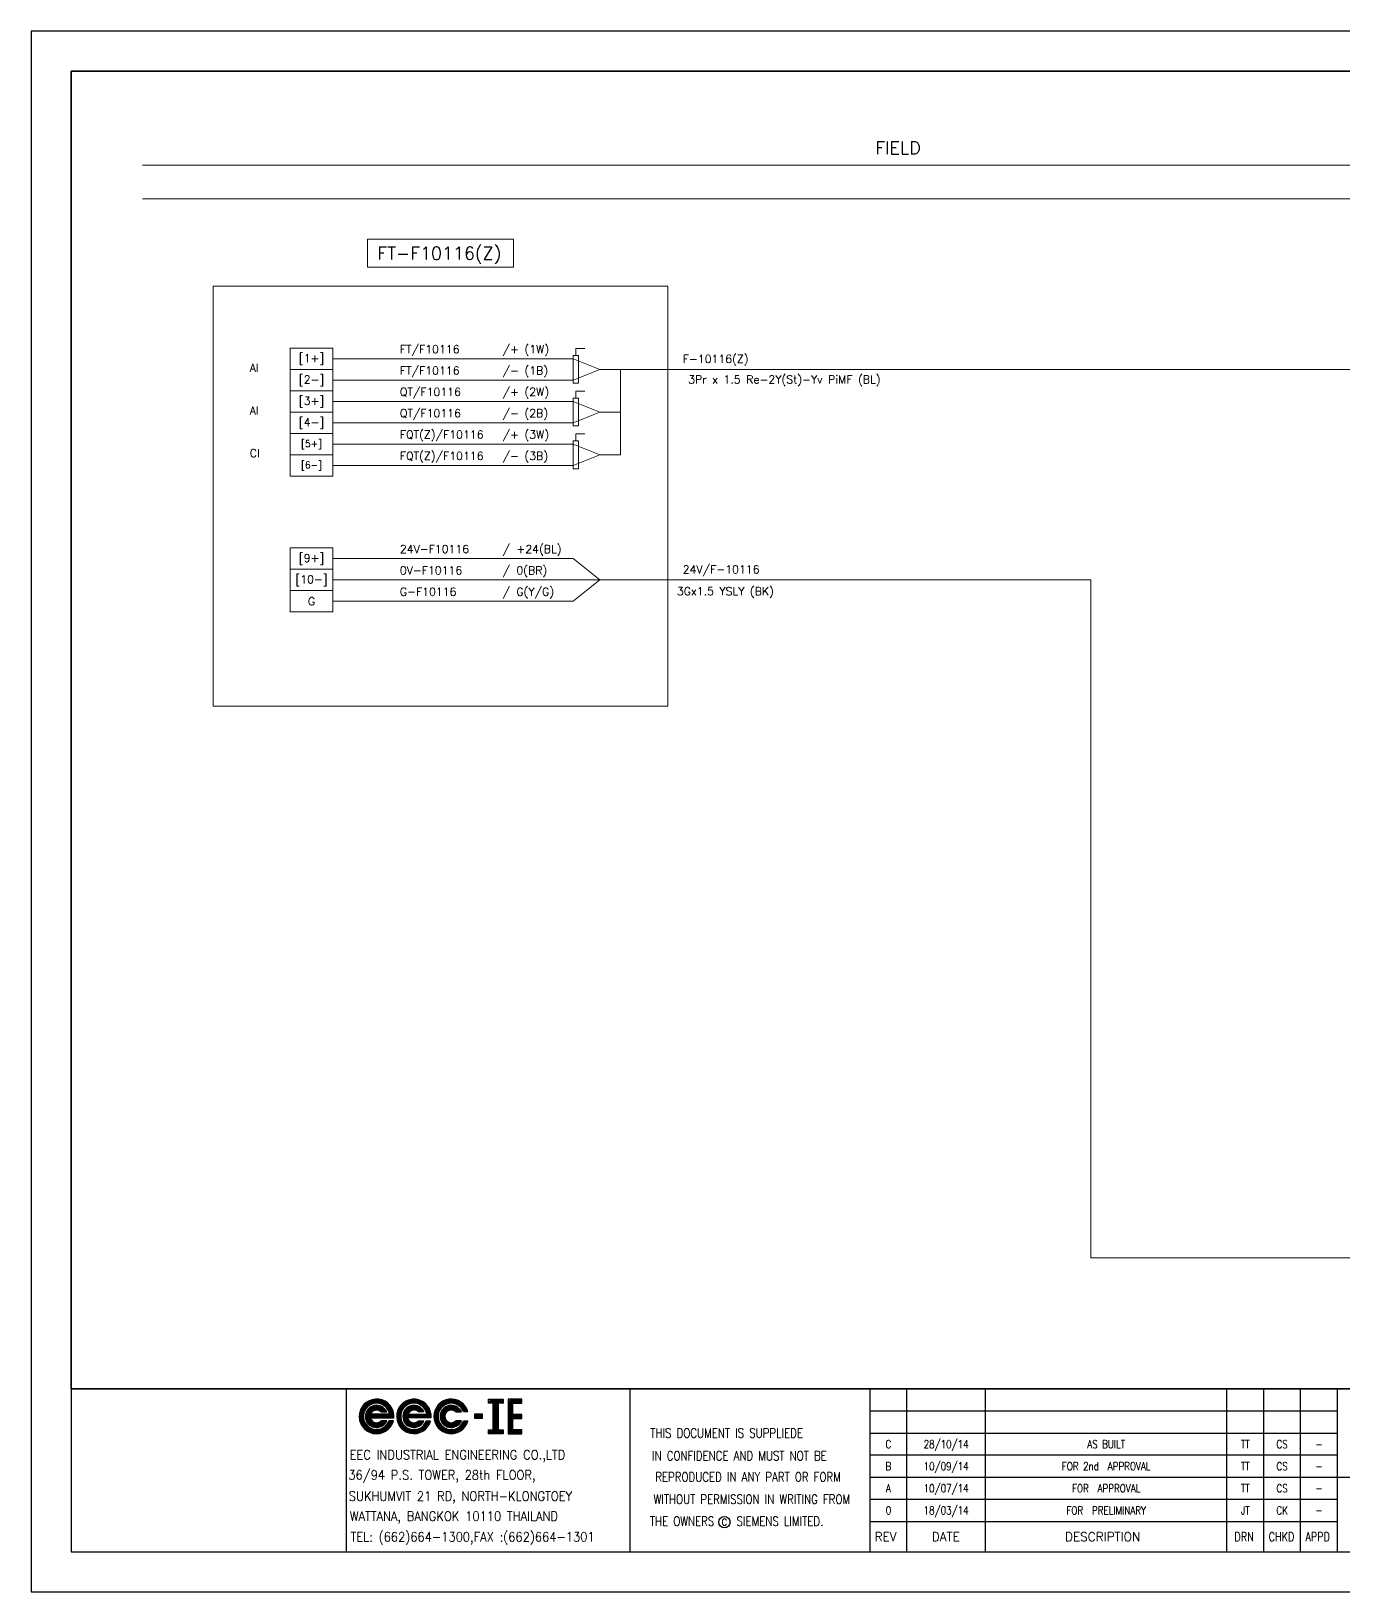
# Model space of a CAD drawing. Header units: millimetres. Extents: x -14942 to 24072, y -50285 to 2207.
# Drawn here: x 3712.9 to 3958.9, y -4897.6 to -4605.1 of the extents above; entities that cross this region are included whole.
import ezdxf
from ezdxf.enums import TextEntityAlignment as Align

# ---------------------------------------------------------------- set-up
doc = ezdxf.new("R2010")
doc.units = ezdxf.units.MM
doc.header["$MEASUREMENT"] = 0
doc.layers.get('0').update_dxf_attribs({"linetype": 'CONTINUOUS'})
for name, color, linetype in [('52049_PAPER A4$0$Frame_A1', 253, 'CONTINUOUS'), ('BORDER', 3, 'CONTINUOUS'), ('INSTRU', 4, 'CONTINUOUS'), ('LINE', 3, 'CONTINUOUS'), ('TEXT', 2, 'CONTINUOUS')]:
    doc.layers.add(name, color=color, linetype=linetype)
doc.styles.add('52049_PAPER A4$0$Romans-title', font='romans.shx')
doc.styles.add('ROMANS', font='romans')

# ---------------------------------------------------------------- blocks, each defined once
blk = doc.blocks.new('52049_PAPER A4$0$eec-ie')
at = {"layer": '52049_PAPER A4$0$Frame_A1', "color": 0, "lineweight": -3}
for p, q in [((0.6485929079663038, 0.5706343853398721), (0.9550872653126135, 0.8771287426861818)), ((0.7728047919345045, 0.6168877466825506), (1.031001835401185, 0.8750847901483212)), ((4.692945939384572, 0.4831857175904588), (5.084682481015989, 0.874922259221421)), ((4.878229202019156, 0.590510457599521), (5.164823706788411, 0.8771049623683211)), ((-0.00451585047358094, -0.0824743731000126), (0.3019785069018326, 0.2240199842754009)), ((-0.002471897935720335, -0.1583889431885837), (0.2557251455586993, 0.09980810030629073)), ((0, 0), (0.8726128922135103, 0.8726128922126009)), ((0.00480491875714506, -0.2290706491212404), (0.2360510255821282, 0.002175457703742723)), ((0.01329811135428827, 0.09125663398026518), (0.7813562582332452, 0.8593147808578578)), ((0.03967163325251022, 0.1955886785035545), (0.6770242137090463, 0.8329412589600906)), ((0.09003907176156645, 0.3239146396381329), (0.5486982525753774, 0.7825738204510344)), ((0.2560834654996142, 0.5679175560026124), (0.3046953362108979, 0.6165294267129866)), ((0.3447616976900463, -0.1229894380649057), (0.9956023303166148, 0.5278511945607534)), ((0.3461659298918676, -0.04362668323665275), (0.9162395754879071, 0.5264469623589321)), ((0.3520730389336677, -0.1936366194477159), (1.06624951169897, 0.5205398533171319)), ((0.3608043201593318, 0.04897022965542419), (0.8236426625962849, 0.5118085720914678)), ((0.3659274164569979, -0.2577407645494532), (0.6640162410467383, 0.04034806003892299)), ((0.3850962112273919, -0.3165304924059456), (0.7419747636722605, 0.04034806003892299)), ((0.4021650798185874, 0.1682895119411114), (0.7043233803105977, 0.4704478124322122)), ((0.4088218208466969, -0.3707634054117079), (0.8199332862977826, 0.04034806003892299)), ((1.691721619122291, 0.04034806003892299), (0.6400535478232996, 0.04034806003892299)), ((0.6843779620362511, -0.1731657868476759), (0.8978918089242143, 0.04034806003892299)), ((0.7623364846617733, -0.1731657868476759), (0.9758503315497364, 0.04034806003892299)), ((0.8402950072872954, -0.1731657868476759), (1.053808854175259, 0.04034806003892299)), ((0.8690633083097055, 0.2453951273027997), (1.130353656801162, 0.5066854757942565)), ((0.870437434537962, 0.6365618666595765), (1.101683541334296, 0.8678079734563653)), ((0.9182535299141819, -0.1731657868476759), (1.13176737680169, 0.04034806003892299)), ((0.9546341039858817, 0.642800013481974), (1.167997406480026, 0.8561633159761186)), ((0.9607815719582504, 0.259154868324913), (1.189143384656745, 0.4875166810234077)), ((0.996212052539704, -0.1731657868476759), (1.209725899427212, 0.04034806003892299)), ((1.029991681415595, 0.6401990682861651), (1.230541353862463, 0.8407487407321241)), ((1.032631722949645, 0.2530464966912405), (1.243376297663417, 0.4637910714045574)), ((1.074170575165226, -0.1731657868476759), (1.287684422052735, 0.04034806003892299)), ((1.093363898225107, 0.2358201493398155), (1.293539354370296, 0.4359956054850045)), ((1.098766896600864, 0.6310157608450027), (1.289745691740336, 0.8219945559849293)), ((1.14599580361164, 0.2104935321012817), (1.339945934163552, 0.4044436626527386)), ((1.152129097791658, -0.1731657868476759), (1.365642944679166, 0.04034806003892299)), ((1.162260191540554, 0.6165505331591703), (1.345928718786126, 0.8002190604047428)), ((1.191864365139736, 0.1784035710043099), (1.382786417610077, 0.3693256234728324)), ((1.21781274904879, 0.1547382640565047), (1.537773972732793, 0.1547382640565047)), ((1.22129324828984, 0.5976250672820242), (1.399329938976734, 0.7756617579698286)), ((1.23008762041718, -0.1731657868476759), (1.443601467304688, 0.04034806003892299)), ((1.246157580817908, 0.1547382640565047), (1.422154668049188, 0.3307353512882401)), ((1.276414784217195, 0.5747880805847672), (1.450130908537176, 0.7485042049038384)), ((1.308046143042702, -0.1731657868476759), (1.521559989930211, 0.04034806003892299)), ((1.32411610344343, 0.1547382640565047), (1.45805995648243, 0.2886821170950498)), ((1.328002349751387, 0.5484171234929818), (1.498468795479312, 0.718883569220452)), ((1.376317478696819, 0.5187737298119828), (1.544445398061725, 0.6869016491773436)), ((1.386004665668679, -0.1731657868476759), (1.599518512556642, 0.04034806003892299)), ((1.402074626068952, 0.1547382640565047), (1.490428099739802, 0.2430917377259902)), ((1.421537315756723, 0.4860350442468189), (1.58813318015109, 0.6526309086411857)), ((1.463773156038769, 0.4503123619024336), (1.629579235687743, 0.6161184415523167)), ((1.463963188294201, -0.1731657868476759), (1.677477035182164, 0.04034806003892299)), ((1.480033148695838, 0.1547382640565047), (1.519092153927886, 0.1937972692885523)), ((1.503080951174525, 0.4116616344126669), (1.668807720362565, 0.5773884036007075)), ((1.539466267342505, 0.3700884279542151), (1.70582105524818, 0.5364432158612544)), ((1.541921710919723, -0.1731657868476759), (1.898023428821034, 0.18293593105318)), ((1.572884766819243, 0.3255484048058861), (1.740600045824976, 0.4932636838111648)), ((1.603238313583461, 0.2779434289441269), (1.773102930284949, 0.4478080456456155)), ((1.61988023354661, -0.1731657868476759), (1.914223189301993, 0.1211771689077068)), ((1.630365871918912, 0.2271124646540557), (1.803263244546542, 0.4000098372816865)), ((1.654027098172264, 0.1728151682818861), (1.830986240102902, 0.3497743102116146)), ((1.67387431159159, 0.1147038590752345), (1.856143378349771, 0.2969729258338702)), ((1.689404022608414, 0.05227504746562772), (1.878564091055523, 0.2414351159122816)), ((1.697838756172132, -0.1731657868476759), (1.926762124163361, 0.05575758114264318)), ((2.092374958390792, -0.09046367513292353), (2.374217752046206, 0.1913791185224909)), ((2.09501366644372, -0.1657834897050634), (2.336835638719094, 0.07603848256894707)), ((2.096163632118987, -0.008716478779206227), (2.51289343481676, 0.4080133239194765)), ((2.10850294957072, 0.08158136129895865), (2.883163298647105, 0.856241710375798)), ((2.13343797911557, 0.184474913469785), (2.780269746476733, 0.8313066808304939)), ((2.180952171350327, 0.3099476283305194), (2.654797031615999, 0.7837924885961911)), ((2.31086684350521, 0.5178208231109238), (2.44692383683514, 0.6538778164422183)), ((2.442117673015673, -0.1305135736365628), (3.095258233567165, 0.5226269869144744)), ((2.44249330756702, -0.05217941646060353), (3.016924076389842, 0.5222513523631278)), ((2.45022511684374, -0.2003646524344731), (2.775893662897033, 0.1253038936192752)), ((2.455573226194701, 0.03885902479487413), (2.925885635135273, 0.5091714337340818)), ((2.464752782700998, -0.2637955092041011), (2.764072914438202, 0.0355246225344672)), ((2.484524793625496, -0.3219820209042155), (2.842031437065089, 0.0355246225344672)), ((2.493429487400135, 0.1546738086253754), (2.810070851304772, 0.4713151725300122)), ((2.556731336005669, 0.4518512251079301), (2.973461138725725, 0.8685810278275312)), ((2.716122987803828, -0.1683423493523151), (2.919989959690611, 0.0355246225344672)), ((2.725059282185612, 0.0355246225344672), (3.789632398928916, 0.0355246225344672)), ((2.7733655414022, 0.590526907878484), (3.055208335079442, 0.8723697015548169)), ((2.79408151043026, -0.1683423493523151), (2.997948482316133, 0.0355246225344672)), ((2.839440766304506, 0.1888509970258383), (3.165109312364621, 0.514519543085953)), ((2.872040033055782, -0.1683423493523151), (3.075907004942565, 0.0355246225344672)), ((2.888706177355743, 0.6279090212065057), (3.130528149651582, 0.8697309935023441)), ((2.949998555681304, -0.1683423493523151), (3.153865527568087, 0.0355246225344672)), ((2.98252507868483, 0.643769399910525), (3.200698554023802, 0.8619428752490421)), ((2.984803988393196, 0.2562556964894611), (3.228540169132884, 0.4999918772291494)), ((3.027957078306827, -0.1683423493523151), (3.231824050193609, 0.0355246225344672)), ((3.064420536808484, 0.6477063354077472), (3.266556949285132, 0.8498427478853046)), ((3.070359795527111, 0.2638529809973988), (3.286726680834363, 0.4802198663046511)), ((3.105915600932803, -0.1683423493523151), (3.309782572819131, 0.0355246225344672)), ((3.138168334235161, 0.6434956102075375), (3.328684123646781, 0.8340113996200671)), ((3.139377158543084, 0.2549118213883048), (3.340396262733066, 0.4559309255773769)), ((3.183874123558326, -0.1683423493523151), (3.387741095445563, 0.0355246225344672)), ((3.198294130766499, 0.2358702709852878), (3.390015987297375, 0.4275921275157089)), ((3.205717414848095, 0.6330861681963142), (3.387498941121521, 0.8148676944683757)), ((3.249568785626252, 0.2091864032190642), (3.43588429765623, 0.3955019152490422)), ((3.261832646183848, -0.1683423493523151), (3.465699618071085, 0.0355246225344672)), ((3.268222809034341, 0.6176330397565835), (3.443311567958517, 0.7927217986798496)), ((3.294318794419269, 0.1759778893874682), (3.478178794370251, 0.3598378893366316)), ((3.622490847626068, 0.159561701552775), (3.311944959493303, 0.159561701552775)), ((3.326427045790297, 0.5978787538851975), (3.496355398141532, 0.7678071062364324)), ((3.339791168810734, -0.1683423493523151), (3.543658140696607, 0.0355246225344672)), ((3.355861129211917, 0.159561701552775), (3.516980922492166, 0.320681494834389)), ((3.380831320063407, 0.5743245055336956), (3.546807147781692, 0.7403003332519802)), ((3.417749691436256, -0.1683423493523151), (3.621616663323039, 0.0355246225344672)), ((3.431782460271734, 0.547317123116045), (3.594799944865372, 0.7103346077101378)), ((3.433819651837439, 0.159561701552775), (3.552286393906343, 0.2780284436221336)), ((3.479520903715638, 0.5170970439339726), (3.64043203363326, 0.6780081738515946)), ((3.495708214061779, -0.1683423493523151), (3.699575185948561, 0.0355246225344672)), ((3.511778174462961, 0.159561701552775), (3.584004652405383, 0.2317881794951973)), ((3.524208513135818, 0.4838261307286302), (3.683772583082828, 0.6433902006756398)), ((3.565944927010605, 0.4476040219769857), (3.724865471682278, 0.606524566648659)), ((3.57366673668821, -0.1683423493523151), (3.777533708574083, 0.0355246225344672)), ((3.589736697088483, 0.159561701552775), (3.611947218126716, 0.1817722225905527)), ((3.604776710061742, 0.4084772824035099), (3.763731560336055, 0.5674321326769132)), ((3.640701396621353, 0.366443446338053), (3.800369738642075, 0.5261117883574116)), ((3.651625259313732, -0.1683423493523151), (3.989132849931593, 0.1691652412664553)), ((3.673667280206246, 0.3214508072960598), (3.834756869753164, 0.4825403968425235)), ((3.703568905998964, 0.2733939104637102), (3.866846627342966, 0.4366716318063482)), ((3.729583781939255, -0.1683423493523151), (4.004605753831129, 0.1066796225395592)), ((3.73023730949717, 0.2221037913350301), (3.896567084897924, 0.3884335667362393)), ((3.753422743970532, 0.1673307031833247), (3.923816753117535, 0.3377247123289635)), ((3.772765316118239, 0.1087147527041452), (3.948458524255329, 0.2844079608412358)), ((3.787744158839814, 0.0457350728001984), (3.970310603142934, 0.228301517104228)), ((3.807542304565231, -0.1683423493523151), (4.016296884913572, 0.0404122309964805)), ((4.179771465225713, -0.1079472791952867), (4.466365969994513, 0.1786472255744229)), ((4.181954168371703, -0.02780605342286435), (4.573690710002666, 0.3639304882080978)), ((4.183644786062359, -0.1820324809841622), (4.43159588105982, 0.06591861401375354)), ((4.19204755471128, 0.06024585554223449), (4.99663057205089, 0.8648288728818443)), ((4.213440880892449, 0.1595977043489256), (4.897278723244199, 0.8434355467006753)), ((4.253816503341113, 0.2779318494240215), (4.778944578170012, 0.8030599242520111)), ((4.343489244121884, 0.4455631128312234), (4.61131331476281, 0.7133871834712409)), ((4.528810110472932, -0.0707427244506107), (5.127619152047373, 0.5280663171233755)), ((4.530590837057389, -0.1469205204921309), (5.203796948088893, 0.526285590540283)), ((4.538345450803718, 0.01675113850524212), (5.040125289090611, 0.5185309767930448)), ((4.540220422959464, -0.2152494572155774), (4.856606544649367, 0.1011366644743248)), ((4.568020902477656, 0.1243851128056122), (4.932491314790695, 0.488855525120016)), ((4.69042442364389, 0.3247471565973683), (4.732129270998939, 0.366452003951963)), ((4.955739763121528, 0.2002698829464862), (5.27212588481234, 0.5166560046372979)), ((4.990957813579826, 0.6252805465337588), (5.238908908576832, 0.873231641530765)), ((5.08341716529776, 0.6397813756257165), (5.308082639784061, 0.8644468501115625)), ((5.086707589656726, 0.2532791868561617), (5.334385532928536, 0.5009571301270626)), ((5.164378503753142, 0.6427841914546661), (5.373107376485677, 0.8515130641881115)), ((5.170088984664744, 0.2587020592382032), (5.391617471328573, 0.480230545901577)), ((5.237396359078502, 0.6378435241549596), (5.434518049986764, 0.8349652150627662)), ((5.237781867086596, 0.2484364190340784), (5.444475578477068, 0.4551301304245499)), ((5.295646037558072, 0.2283420668791223), (5.493382306857711, 0.4260783361796712)), ((5.304330297251909, 0.6268189397023889), (5.492703593115948, 0.8151922355673378)), ((5.345965940263341, 0.2007034469588689), (5.538606702690231, 0.3933442093857593)), ((5.36629055258436, 0.6108206724102274), (5.547953622398381, 0.79248374222243)), ((5.389771520812246, 0.1665505048822524), (5.580305497845984, 0.3570844819159902)), ((5.402076284394298, 0.1547382640565047), (5.722037508078756, 0.1547382640565047)), ((5.423993766013609, 0.5905653632125905), (5.600486824815107, 0.7670584220149976)), ((5.455917802612021, 0.1547382640565047), (5.618544141824259, 0.3173646032691977)), ((5.4779244390038, 0.566537513577714), (5.650469009600783, 0.7390820841728782)), ((5.528417557318789, 0.5390721092653621), (5.698024953742788, 0.7086795056902702)), ((5.533876325238452, 0.1547382640565047), (5.653304973639479, 0.2741669124579857)), ((5.575704355381276, 0.5084003847023268), (5.7432463124278, 0.6759423417488506)), ((5.611834847863975, 0.1547382640565047), (5.684485051613592, 0.2273884678052127)), ((5.619938863729658, 0.4746763704242767), (5.786196898841808, 0.6409344055382462)), ((5.661213425286405, 0.4379924093564114), (5.826916101522329, 0.6036950855914256)), ((5.689793370489497, 0.1547382640565047), (5.711882988101024, 0.1768278816680322)), ((5.699567196886164, 0.3983876583297388), (5.865420889720099, 0.564241351164128)), ((5.734989577165834, 0.3558515159829767), (5.901706653180099, 0.5225685919976968)), ((5.767419288806195, 0.3103227049987254), (5.935746975415896, 0.4786503916075162)), ((5.796738923351768, 0.2616838169187758), (5.967492313984621, 0.4324372075516294)), ((5.822763761590977, 0.2097501325315534), (5.996867429897975, 0.3838538008385513)), ((6.090222124851607, 0.1547382640565047), (5.845047153671658, 0.1547382640565047)), ((5.845710415740996, 0.1547382640565047), (6.023767241814312, 0.3327950901293661)), ((5.923668938366518, 0.1547382640565047), (6.048050536819574, 0.2791198625091056)), ((6.001627460993404, 0.1547382640565047), (6.069530575311546, 0.2226413783746466)), ((6.079585983618927, 0.1547382640565047), (6.087960942368227, 0.163113222805805)), ((6.900908140141837, 0.03717796555793029), (6.459908140144762, 0.03717796555793029)), ((6.459908140144762, 0.03717796555793029), (6.459908140144762, -0.1833220344360598)), ((6.459908140144762, -0.01064923779904348), (6.507735343501736, 0.03717796555793029)), ((6.459908140144762, -0.08860776042456564), (6.585693866127258, 0.03717796555793029)), ((6.459908140144762, -0.1665662830509973), (6.66365238875278, 0.03717796555793029)), ((6.521110911384312, -0.1833220344360598), (6.741610911378302, 0.03717796555793029)), ((6.599069434009834, -0.1833220344360598), (6.819569434004279, 0.03717796555793029)), ((6.677027956635357, -0.1833220344360598), (6.897527956629801, 0.03717796555793029)), ((6.900908140141837, -0.1833220344360598), (6.900908140141837, 0.03717796555793029)), ((7.23165814013737, 0.683142239568042), (7.412568866118818, 0.8640529655494902)), ((7.270027388749895, 0.6435529655555001), (7.49052738874434, 0.8640529655494902)), ((7.347985911375417, 0.6435529655555001), (7.568485911370772, 0.8640529655494902)), ((7.42594443400094, 0.6435529655555001), (7.646444433996294, 0.8640529655494902)), ((7.503902956627826, 0.6435529655555001), (7.724402956621816, 0.8640529655494902)), ((7.507283140134859, 0.5689746264370115), (7.802361479247793, 0.8640529655494902)), ((7.507283140134859, 0.4910161038105798), (7.880320001873315, 0.8640529655494902)), ((7.507283140134859, 0.4130575811850576), (7.958278524498837, 0.8640529655494902)), ((7.507283140134859, 0.335099058558626), (7.782908140131894, 0.6107240585561158)), ((7.507283140134859, 0.2571405359340133), (7.782908140131894, 0.5327655359305936)), ((7.507283140134859, 0.1791820133075817), (7.782908140131894, 0.454807013304162)), ((7.507283140134859, 0.10122349068115), (7.782908140131894, 0.3768484906795493)), ((7.507283140134859, 0.02326496805562783), (7.782908140131894, 0.2988899680531176)), ((7.507283140134859, -0.05469355456989433), (7.782908140131894, 0.2209314454275955)), ((7.507283140134859, -0.1326520771954165), (7.782908140131894, 0.1429729228011638)), ((7.507283140134859, -0.2106105998218482), (7.782908140131894, 0.06501440017473215)), ((7.815737047130824, 0.6435529655555001), (8.036237047125724, 0.8640529655494902)), ((7.893695569756346, 0.6435529655555001), (8.05853314012893, 0.8083905359280834)), ((7.971654092382323, 0.6435529655555001), (8.05853314012893, 0.7304320133025612)), ((8.0496126150083, 0.6435529655555001), (8.05853314012893, 0.6524734906761296)), ((8.334158140125965, 0.4603473549186674), (8.737863750758152, 0.8640529655494902)), ((8.334158140125965, 0.5383058775450991), (8.65990522813172, 0.8640529655494902)), ((8.334158140125965, 0.3823888322922357), (8.815822273383674, 0.8640529655494902)), ((8.334158140125965, 0.6942229227961434), (8.50398818288022, 0.8640529655494902)), ((8.334158140125965, 0.6162644001697117), (8.581946705505743, 0.8640529655494902)), ((8.334158140125965, 0.3044303096667136), (8.609783140123909, 0.5800553096642034)), ((8.334158140125965, 0.2264717870411914), (8.609783140123909, 0.5020967870386812)), ((8.334158140125965, 0.1485132644156693), (8.609783140123909, 0.4241382644122496)), ((8.334158140125965, 0.0705547417892376), (8.609783140123909, 0.3461797417858179)), ((8.334158140125965, -0.007403780836284568), (8.609783140123909, 0.2682212191612052)), ((8.334158140125965, -0.08536230346180673), (8.609783140123909, 0.1902626965347736)), ((8.334158140125965, -0.1633208260882384), (8.609783140123909, 0.1123041739092514)), ((8.334158140125965, -0.2412793487137606), (8.609783140123909, 0.03434565128281974)), ((8.334158140125965, -0.3971963939657144), (8.740969999656954, 0.009615465564820624)), ((8.334158140125965, -0.3192378713401922), (8.663011477030523, 0.009615465564820624)), ((8.334158140125965, -0.4751549165912365), (8.818928522282476, 0.009615465564820624)), ((8.673280796015206, 0.6435529655555001), (8.893780796009196, 0.8640529655494902)), ((8.676387044905823, -0.2108845344382644), (8.896887044907999, 0.009615465564820624)), ((8.751239318640728, 0.6435529655555001), (8.971739318635628, 0.8640529655494902)), ((8.754345567531345, -0.2108845344382644), (8.97484556753443, 0.009615465564820624)), ((8.82919784126625, 0.6435529655555001), (9.04969784126115, 0.8640529655494902)), ((8.832304090157322, -0.2108845344382644), (9.052804090159952, 0.009615465564820624)), ((8.907156363892682, 0.6435529655555001), (9.105908140119936, 0.8423047417827547)), ((8.985114886518204, 0.6435529655555001), (9.105908140119936, 0.7643462191563231)), ((9.063073409143726, 0.6435529655555001), (9.105908140119936, 0.6863876965317104)), ((0.01644957623648224, -0.2953845142665159), (0.2298128787588212, -0.08202121174417698)), ((0.03186415148047672, -0.3579284616489531), (0.2324138239555396, -0.1573787891747997)), ((0.05061833622767153, -0.4171327995281899), (0.2415971313953378, -0.2261540043600689)), ((0.07239383180785808, -0.4733158265735256), (0.2560623590816249, -0.2896472992988492)), ((0.09695113424277224, -0.5267170467641336), (0.2749878249587709, -0.3486803560481349)), ((0.1241086873087625, -0.577518016324575), (0.2978248116564828, -0.4038018919763999)), ((0.1537293229930583, -0.6258559032658013), (0.3241957687478134, -0.4553894575110462)), ((0.1857112430361667, -0.6718325058491246), (0.3538391624288124, -0.5037045864564789)), ((0.2199819835714152, -0.7155202879384888), (0.3865778479948858, -0.5489244235159276)), ((0.2564944506611937, -0.7569663434760514), (0.4223005303392711, -0.5911602637970645)), ((0.2952244886123481, -0.7961948281499645), (0.4609512578290378, -0.6304680589337295)), ((0.3361696763522559, -0.8332081630360335), (0.50252446428658, -0.6668533751017094)), ((0.379349208401436, -0.8679871536123756), (0.5470644874349091, -0.700271874577993)), ((0.4248048465678949, -0.9004900380723484), (0.5946694632975777, -0.7306254213426655)), ((0.4366172867657951, -0.4209264621185866), (0.6367927429109841, -0.2207510059733977)), ((0.4681692295980611, -0.4673330419127524), (0.6621193601495179, -0.2733829113603861)), ((0.4726030549309144, -0.9306503523339416), (0.645500427587649, -0.7577529796781164)), ((0.5032872687779673, -0.5101735253583684), (0.6942093212464897, -0.3192514728889364)), ((0.5228385820005315, -0.9583733478903014), (0.6997977239598185, -0.781414205931469)), ((0.5418775409630143, -0.5495417757983887), (0.7325017710572865, -0.3589175457045712)), ((0.5756399663791854, -0.9835304861371696), (0.7579090331664702, -0.8012614193503396)), ((0.5839307751566594, -0.5854470642316301), (0.7769443385932391, -0.3924335007950503)), ((0.6223133176536066, -0.1731657868476759), (1.935215474263259, -0.1731657868476759)), ((0.6295211545248094, -0.6178152074890022), (0.8279710936267293, -0.4193652683870823)), ((0.6311777763003192, -1.005951198842013), (0.8203378447751675, -0.8167911303671644)), ((0.6788156229622473, -0.6464792616770865), (0.8867002439474163, -0.4385946406919174)), ((0.6896769611603304, -1.025410536608433), (0.8878315411466247, -0.8272559566230484)), ((0.7320965243270621, -0.6711568829387033), (0.9556179994788181, -0.4476354077869473)), ((0.751435723304894, -1.041610297089392), (0.9615552671066325, -0.8314907532876532)), ((0.7898054422175846, -0.6914064876737029), (1.041312806296446, -0.4398991235948415)), ((0.8168553110699577, -1.05414923195076), (1.043480932875354, -0.8275236101444534)), ((0.8526266472254065, -0.7065438052914033), (1.193599835671193, -0.3655706168456163)), ((0.8864892773472093, -1.06247378829903), (1.13744756977394, -0.8115154958713902)), ((0.9216557088839181, -0.7154732662584138), (1.293782803795693, -0.3433461713466386)), ((0.9611301480172187, -1.065791440253633), (1.253318624321309, -0.7736029639499975)), ((0.9987832060642177, -0.7163042917045459), (1.371741326421215, -0.3433461713466386)), ((1.04197528304303, -1.062904827854254), (1.761533939550191, -0.3433461713466386)), ((1.087762313973144, -0.7052837064211417), (1.449699849047647, -0.3433461713466386)), ((1.130983945236039, -1.051854688287676), (1.839492462175713, -0.3433461713466386)), ((1.198567513160924, -0.6724370298588838), (1.527658371673169, -0.3433461713466386)), ((1.537773972732793, -0.3433461713466386), (1.21781274904879, -0.3433461713466386)), ((1.231794808748418, -1.02900234739991), (1.90161523961342, -0.3591819165358174)), ((1.352925765719192, -0.9858299130555679), (1.858442805268169, -0.4803128735065911)), ((1.532546997576901, -0.884167203823381), (1.756780096035982, -0.6599341053652097)), ((1.646215856190793, -0.380705732080969), (1.683575416924668, -0.3433461713466386)), ((1.905958589505644, -0.3433461713466386), (1.660783618325695, -0.3433461713466386)), ((1.775797278797654, -0.1731657868476759), (1.935086680510722, -0.01387638513551792)), ((1.853755801424086, -0.1731657868476759), (1.938404332466689, -0.08851725580461789)), ((1.931714324049608, -0.1731657868476759), (1.935517720066855, -0.1693623908304289)), ((2.102801784697022, -0.2359538940772836), (2.32097526001462, -0.01778041875968484)), ((2.114901912062123, -0.3018122893390682), (2.317038324516943, -0.09967587688333879)), ((2.130733260326451, -0.3639394637002624), (2.321249049717153, -0.1734236743095607)), ((2.149876965478143, -0.4227542811740932), (2.331658491729286, -0.2409727549229501)), ((2.172022861266669, -0.4785669080119987), (2.347111620168562, -0.3034781491087415)), ((2.196937553708722, -0.5316107381950133), (2.366865906039493, -0.3616823858637872)), ((2.224444326694083, -0.5820624878351737), (2.390420154391904, -0.416086660138717)), ((2.25441005223729, -0.6300552849188534), (2.417427536808646, -0.4670378003465885)), ((2.286736486094924, -0.6756873736867419), (2.447647615990718, -0.5147762437909478)), ((2.321354459270879, -0.7190279231363093), (2.48091852919697, -0.5594638532102181)), ((2.358220093297405, -0.7601208117348506), (2.517140637947705, -0.6012002670850052)), ((2.397312527269605, -0.798986900388627), (2.55626737752209, -0.6400320501361421)), ((2.438632871589107, -0.835625078695557), (2.598301213587092, -0.6759567366962074)), ((2.482204263102631, -0.8700122098071006), (2.64329385262954, -0.7089226202815553)), ((2.508813734351861, -0.375651602803373), (2.709832838535021, -0.1746324986206673)), ((2.528073028139715, -0.9021019673964474), (2.69135074946189, -0.7388242460747279)), ((2.537152532413074, -0.4252713273672271), (2.728874388938493, -0.2335494708431725)), ((2.569242744680651, -0.4711396377260826), (2.755558256704262, -0.2848241257015616)), ((2.576311093210279, -0.9318224249518607), (2.74264086859057, -0.7654926495724794)), ((2.604906770592606, -0.5134341344401037), (2.788766770537222, -0.3295741344963972)), ((2.6270199476171, -0.9590720931710166), (2.797413956742275, -0.7886780840462961)), ((2.644063165095758, -0.5522362625633832), (2.828052128495983, -0.3682472991631585)), ((2.680336699105283, -0.983713864308811), (2.856029907220545, -0.8080206561926389)), ((2.686716216307559, -0.58754173397665), (2.873437007773646, -0.4008209425119276)), ((4.022890415603797, -0.1683423493523151), (2.708445349705016, -0.1683423493523151)), ((2.73295648043495, -0.6192599924761453), (2.925423807047991, -0.426792665863104)), ((2.7364431428432, -1.005565943196416), (2.919009587124492, -0.8229994989151237)), ((2.782972437339595, -0.6472025581970229), (2.985222926769893, -0.4449520687667246)), ((2.795579418680063, -1.024388189985075), (2.987127606252216, -0.8328400024138318)), ((2.837076997438999, -0.6710565207222317), (3.055511519153697, -0.4526219990084428)), ((2.858065037406959, -1.03986109388461), (3.061596818730322, -0.8363293125612472)), ((2.895758505228514, -0.6903335355600575), (3.143561218058494, -0.4425308227300775)), ((2.924332428950947, -1.051552224966144), (3.144486013461574, -0.831398640455518)), ((2.959779013497609, -0.7042715499164842), (3.31588095456982, -0.3481696088438184)), ((2.994983197655529, -1.058859978887995), (3.239881169944965, -0.8139620065985582)), ((3.030377899745872, -0.7116311862928342), (3.393839477196707, -0.3481696088438184)), ((3.07088897817539, -1.060912720992746), (3.358633027265569, -0.7731686719034769)), ((3.109754723065635, -0.7102128855995034), (3.471797999822229, -0.3481696088438184)), ((3.153389480338774, -1.056370741455794), (3.861590612951204, -0.3481696088438184)), ((3.202512291615676, -0.6954138396758935), (3.549756522447751, -0.3481696088438184)), ((3.244735049920564, -1.042983694499526), (3.939549135576726, -0.3481696088438184)), ((3.311944959493303, -0.3481696088438184), (3.622490847626068, -0.3481696088438184)), ((3.322606489955433, -0.6532781639607492), (3.618022823891806, -0.3578618300261951)), ((3.349293953461711, -1.016383313583901), (3.981127973531329, -0.3845492935151924)), ((3.47829499877389, -0.9653407908981535), (3.930085450844672, -0.5135503388273719)), ((3.737913331829077, -0.3938883673399687), (3.783632090325227, -0.3481696088438184)), ((3.756300616602857, -0.3481696088438184), (3.991799884001011, -0.3481696088438184)), ((3.885500827190754, -0.1683423493523151), (4.023604638833604, -0.03023853770901042)), ((3.963459349816276, -0.1683423493523151), (4.025657380940174, -0.1061443182288713)), ((4.192429577481562, -0.2512062121904819), (4.417095051968317, -0.02654073770372634)), ((4.205363363405922, -0.316230948892553), (4.414092236138458, -0.1075020761591077)), ((4.221911212529903, -0.3776416223936394), (4.419032903438165, -0.1805199314858328)), ((4.241684192026696, -0.4358271655228236), (4.430057487890736, -0.2474538696578747)), ((4.264392685370694, -0.4910771948043475), (4.446055755183806, -0.3094141249912354)), ((4.289818005579036, -0.5436103972224373), (4.466311064381443, -0.3671173384191206)), ((4.317794343420246, -0.5935925820067496), (4.49033891401632, -0.4210480114097663)), ((4.348196921903764, -0.6411485261487542), (4.517804318327762, -0.4715411297256651)), ((4.380934085844274, -0.6863698848346758), (4.548476042890798, -0.5188279277872425)), ((4.415942022055788, -0.729320471248684), (4.582200057168848, -0.563062436135624)), ((4.453181342001699, -0.7700396739282951), (4.618884018237623, -0.6043369976932809)), ((4.492635076428996, -0.8085444621265196), (4.65848876926384, -0.6426907692921304)), ((4.534307835595428, -0.8448302255865201), (4.701024911610148, -0.6781131495727095)), ((4.5559192974697, -0.2775091053317738), (4.803597240739691, -0.02983116206178238)), ((4.576645881694731, -0.3347410437309009), (4.79817436835765, -0.1132125570693461)), ((4.578226035985153, -0.8788705478218617), (4.746553722595308, -0.7105428612130709)), ((4.601746297172213, -0.3875991508793959), (4.808440008561774, -0.1809054394916529)), ((4.624439220041495, -0.910615886391497), (4.795192610675258, -0.739862495757734)), ((4.630798091417546, -0.4365058792609489), (4.828534360716731, -0.238769609962219)), ((4.663532218211003, -0.4817302750934687), (4.856172980636074, -0.2890895126683972)), ((4.673022626754573, -0.9399910023048506), (4.84712629506248, -0.7658873339969432)), ((4.699791945680772, -0.5234290702492217), (4.8903259227136, -0.3328950932163934)), ((4.724081337463303, -0.9668908142211876), (4.902626386701286, -0.7883457649832053)), ((4.739511824327565, -0.5616677142279514), (4.930613206382077, -0.3705663321734392)), ((4.777756565084928, -0.9911741092264492), (4.962084801921264, -0.8068458723892036)), ((4.782709515137867, -0.5964285460431711), (4.97713474581451, -0.4020033153674376)), ((4.82948795979155, -0.6276086240159202), (5.030512546416503, -0.4265840373909668)), ((4.834235049218478, -1.012654147718422), (5.026072279260916, -0.8208169176768934)), ((4.88004854592964, -0.6550065605042619), (5.092194860666041, -0.442860245767406)), ((4.893763204787319, -1.031084514775102), (5.095447215571312, -0.8294005039915646)), ((4.934719470410073, -0.678294158648896), (5.16548723213964, -0.447526396919784)), ((4.956668940753843, -1.04613730143501), (5.171578241310272, -0.831228000878582)), ((4.994009701870709, -0.6969624498142366), (5.260475880754711, -0.4304962709302345)), ((5.023396575770676, -1.0573681890437), (5.256869938427826, -0.8238948263860948)), ((5.05871302995547, -0.7102176443549979), (5.425584502963829, -0.3433461713466386)), ((5.094565637004052, -1.064157650435845), (5.356333724754222, -0.8023895626856756)), ((5.13012515391938, -0.716764043017065), (5.503543025589352, -0.3433461713466386)), ((5.171076898402134, -1.065604911663286), (5.485167073049524, -0.7515147370168052)), ((5.210565283337928, -0.7142824362254032), (5.581501548215329, -0.3433461713466386)), ((5.254322319630319, -1.060318013060169), (5.971294161344304, -0.3433461713466386)), ((5.304972873543193, -0.6978333686456608), (5.659460070840851, -0.3433461713466386)), ((5.346659897500103, -1.04593895781727), (6.049252683970735, -0.3433461713466386)), ((5.722037508078756, -0.3433461713466386), (5.402076284394298, -0.3433461713466386)), ((5.429083007938971, -0.651681756875405), (5.708558184471713, -0.3722065803422083)), ((5.452735036715239, -1.017822341228566), (6.07469876882169, -0.3958586091212055)), ((5.584893740015559, -0.9636221605533137), (6.020498588145983, -0.5280173124228895)), ((5.808391164609475, -0.4282906454554904), (5.893335638718781, -0.3433461713466386)), ((5.845047153671658, -0.3433461713466386), (6.090222124851607, -0.3433461713466386)), ((6.459908140144762, -0.1833220344360598), (6.900908140141837, -0.1833220344360598)), ((6.754986479261788, -0.1833220344360598), (6.900908140141837, -0.03740037355692039)), ((6.83294500188731, -0.1833220344360598), (6.900908140141837, -0.1153588961824425)), ((7.23165814013737, -0.9539867355733804), (7.34082284127453, -0.8448220344371293)), ((7.23165814013737, -0.8760282129478583), (7.262864318649008, -0.8448220344371293)), ((7.23165814013737, -1.031945258199812), (7.418781363900962, -0.8448220344371293)), ((7.276239886531584, -1.065322034431119), (7.496739886526484, -0.8448220344371293)), ((7.354198409158016, -1.065322034431119), (7.782908140131894, -0.6366123034558768)), ((7.432156931783538, -1.065322034431119), (7.782908140131894, -0.7145708260823085)), ((7.507283140134859, -0.2885691224473703), (7.782908140131894, -0.01294412244988052)), ((7.507283140134859, -0.3665276450728925), (7.782908140131894, -0.09090264507631218)), ((7.507283140134859, -0.4444861676984146), (7.782908140131894, -0.1688611677018343)), ((7.507283140134859, -0.5224446903248463), (7.782908140131894, -0.246819690328266)), ((7.507283140134859, -0.600403212951278), (7.782908140131894, -0.3247782129528787)), ((7.507283140134859, -0.6783617355758906), (7.782908140131894, -0.4027367355793103)), ((7.507283140134859, -0.7563202582023223), (7.782908140131894, -0.4806952582048325)), ((7.507283140134859, -0.8342787808278445), (7.782908140131894, -0.5586537808312642)), ((7.51011545440906, -1.065322034431119), (7.782908140131894, -0.7925293487087401)), ((7.588073977035492, -1.065322034431119), (7.808573977029482, -0.8448220344371293)), ((7.666032499661014, -1.065322034431119), (7.886532499655914, -0.8448220344371293)), ((7.743991022286536, -1.065322034431119), (7.964491022281436, -0.8448220344371293)), ((7.821949544912513, -1.065322034431119), (8.042449544906958, -0.8448220344371293)), ((8.334158140125965, -0.5531134392167587), (8.609783140123909, -0.2774884392201784)), ((8.334158140125965, -0.6310719618431904), (8.609783140123909, -0.3554469618457006)), ((8.334158140125965, -0.709030484469622), (8.609783140123909, -0.4334054844712227)), ((8.334158140125965, -0.7869890070942347), (8.609783140123909, -0.5113640070976544)), ((8.334158140125965, -0.8649475297206664), (8.609783140123909, -0.5893225297231766)), ((8.334158140125965, -0.9429060523461885), (8.609783140123909, -0.6672810523486987)), ((8.334158140125965, -1.02086457497262), (8.609783140123909, -0.7452395749742209)), ((8.367659203293442, -1.065322034431119), (8.609783140123909, -0.8231980976006525)), ((8.445617725918964, -1.065322034431119), (8.666117725913864, -0.8448220344371293)), ((8.523576248544941, -1.065322034431119), (8.744076248539386, -0.8448220344371293)), ((8.601534771170464, -1.065322034431119), (8.822034771165818, -0.8448220344371293)), ((8.679493293795986, -1.065322034431119), (8.89999329379134, -0.8448220344371293)), ((8.757451816422872, -1.065322034431119), (8.977951816416862, -0.8448220344371293)), ((8.835410339048394, -1.065322034431119), (9.055910339042839, -0.8448220344371293)), ((8.910262612782844, -0.2108845344382644), (9.105908140119936, -0.01523900710071757)), ((8.913368861673916, -1.065322034431119), (9.105908140119936, -0.8727827559860089)), ((8.988221135408367, -0.2108845344382644), (9.105908140119936, -0.09319752972714923)), ((9.066179658033889, -0.2108845344382644), (9.105908140119936, -0.1711560523535809)), ((7.899908067538036, -1.065322034431119), (8.05853314012893, -0.9066969618397707)), ((7.977866590163558, -1.065322034431119), (8.05853314012893, -0.9846554844662023)), ((8.055825112790444, -1.065322034431119), (8.05853314012893, -1.062614007091724)), ((8.991327384300348, -1.065322034431119), (9.105908140119936, -0.9507412786106215)), ((9.06928590692587, -1.065322034431119), (9.105908140119936, -1.028699801237053))]:
    blk.add_line(p, q, dxfattribs=at)
for points in [[(7.23165814013737, 0.8640529655494902), (8.05853314012893, 0.8640529655494902), (8.05853314012893, 0.6435529655555001), (7.782908140131894, 0.6435529655555001), (7.782908140131894, -0.8448220344371293), (8.05853314012893, -0.8448220344371293), (8.05853314012893, -1.065322034431119), (7.23165814013737, -1.065322034431119), (7.23165814013737, -0.8448220344371293), (7.507283140134859, -0.8448220344371293), (7.507283140134859, 0.6435529655555001), (7.23165814013737, 0.6435529655555001)], [(8.609783140123909, 0.009615465564820624), (8.609783140123909, 0.6435529655555001), (9.105908140119936, 0.6435529655555001), (9.105908140119936, 0.8640529655494902), (8.334158140125965, 0.8640529655494902), (8.334158140125965, -1.065322034431119), (9.105908140119936, -1.065322034431119), (9.105908140119936, -0.8448220344371293), (8.609783140123909, -0.8448220344371293), (8.609783140123909, -0.2108845344382644), (9.105908140119936, -0.2108845344382644), (9.105908140119936, 0.009615465564820624)]]:
    blk.add_lwpolyline(points, close=True, dxfattribs=at)
for centre, radius, start, end in [((0.9669168458658532, -0.09430395365416189), 0.9715047207768455, 355.3438957398615, 345.1465903894959), ((5.151180381239101, -0.09430395364506694), 0.9715047207529834, 14.85340961139101, 345.146590388609), ((0.9669168458831336, -0.09430395364142896), 0.7372062968388114, 10.52425447857433, 340.2559549474532), ((0.9669168458967761, -0.09430395364506694), 0.6228160928053671, 23.56972527258957, 336.4302747274104), ((0.9669168458949571, -0.09430395364051947), 0.3535120654444999, 44.78755797556646, 157.6106864482596), ((3.059048613578852, -0.09430395363233401), 0.9666812832420973, 355.6073981619173, 344.7746763278428), ((3.059048613571576, -0.09430395364597643), 0.7420297343231055, 10.07656986228609, 339.9937106233391), ((3.059048613575214, -0.09430395364506694), 0.6179926552966538, 24.25451702800969, 335.7454829719903), ((3.059048613568848, -0.09430395364597643), 0.3583355029451704, 45.10959239760302, 158.7578641445437), ((5.151180381239101, -0.09430395364506694), 0.7372062968281016, 19.74404505274027, 340.2559549472598), ((5.151180381241829, -0.09430395364506694), 0.6228160928055301, 23.56972527258957, 336.4302747274104), ((5.15118038124092, -0.09430395364506694), 0.3535120654475014, 44.787557976183, 315.212442023817), ((0.9669168458995046, -0.09430395364415745), 0.353512065445344, 192.8900610289559, 315.2124420233241), ((3.059048613569303, -0.09430395364415745), 0.3583355029458915, 191.9242039931565, 314.8904076022735)]:
    blk.add_arc(centre, radius, start, end, dxfattribs=at)
blk = doc.blocks.new('52049_PAPER A4$0$eec logo')
at = {"color": 7, "xscale": 2.786697286423482, "yscale": 2.786697286423482, "zscale": 2.786697286423482}
blk.add_blockref('52049_PAPER A4$0$eec-ie', (50.00537618194357, 25.94812975645345), dxfattribs=at)
blk = doc.blocks.new('A$C089E5181')
at = {"color": 3}
for p, q in [((-415.5, 38.01102467920009), (-4.5, 38.01102467920009)), ((-363.9364094613038, 38.01102467920009), (-363.9364094613038, 7.5)), ((-310.7703163574324, 38.01102467920009), (-310.7703163574324, 7.5)), ((-265.7457914055235, 7.5), (-265.7457914055235, 38.01102467920009)), ((-258.8509534931331, 7.5), (-258.8509534931331, 38.01102467920009)), ((-244.1147310175929, 7.5), (-244.1147310175929, 38.01102467920009)), ((-198.8416674518862, 7.5), (-198.8416674518862, 38.01102467920009)), ((-191.9468295380143, 7.5), (-191.9468295380143, 38.01102467920009)), ((-185.0519916241437, 7.5), (-185.0519916241437, 38.01102467920009)), ((-178.1571537117534, 38.01102467920009), (-178.1571537117534, 7.5)), ((-178.1571537117534, 21.46341368650064), (-4.5, 21.46341368650064)), ((-265.7457914055235, 13.18960819015138), (-178.1571537117534, 13.18960819015138))]:
    blk.add_line(p, q, dxfattribs=at)
at = {"color": 1}
for p, q in [((-178.1571537117534, 33.87412193028376), (-265.7457914055235, 33.87412193028376)), ((-265.7457914055235, 29.73721918284991), (-178.1571537117534, 29.73721918284991)), ((-178.1571537117534, 25.60031643393449), (-265.7457914055235, 25.60031643393449)), ((-265.7457914055235, 21.46341368650064), (-178.1571537117534, 21.46341368650064)), ((-178.1571537117534, 17.32651093758523), (-265.7457914055235, 17.32651093758523))]:
    blk.add_line(p, q, dxfattribs=at)
at = {"color": 7}
blk.add_lwpolyline([(0, 0), (0, 292.5), (-423, 292.5), (-423, 0)], close=True, dxfattribs=at)
blk.add_lwpolyline([(-415.5, 285), (-4.5, 285), (-4.5, 38.01102467920009), (-415.5, 38.01102467920009)], close=True)
at = {"color": 3}
blk.add_lwpolyline([(-4.5, 7.5), (-4.5, 285), (-415.5, 285), (-415.5, 7.5)], close=True, dxfattribs=at)
at = {"color": 2}
blk.add_circle((-293.0510394366202, 13.0491565592265), 1.053406106262232, dxfattribs=at)
at = {"color": 3, "xscale": 1.200000000000001, "yscale": 1.200000000000001, "zscale": 1.200000000000001}
blk.add_blockref('52049_PAPER A4$0$eec logo', (-421.493461459323, 2.048523828683756), dxfattribs=at)
at = {"color": 2, "style": '52049_PAPER A4$0$Romans-title', "width": 0.8}
for s, p in [('THIS DOCUMENT IS SUPPLIEDE', (-292.6296893660442, 29.74994643623813)), ('IN CONFIDENCE AND MUST NOT BE', (-290.2398436740809, 25.50977633556431)), (' REPRODUCED IN ANY PART OR FORM', (-289.0967361171029, 21.52918122122173)), (' WITHOUT PERMISSION IN WRITING FROM ', (-287.8970077033437, 17.34813351768389)), ('THE OWNERS   SIEMENS LIMITED. ', (-290.2821967388386, 13.22406572271029))]:
    blk.add_text(s, height=1.74999, dxfattribs=at).set_placement(p, align=Align.MIDDLE)
at = {"color": 2, "style": '52049_PAPER A4$0$Romans-title'}
for s, height, width, p in [('EEC INDUSTRIAL ENGINEERING CO.,LTD', 1.74999, 0.9, (-363.3113441603405, 24.80827074583249)), ('36/94 P.S. TOWER, 28th FLOOR,', 1.74999, 0.9, (-363.5458885321414, 21.0336015308103, -1.751563175153033)), ('SUKHUMVIT 21 RD, NORTH-KLONGTOEY', 1.74999, 0.9, (-363.4532330505472, 17.05462542191071, -1.751563175153033)), ('WATTANA, BANGKOK 10110 THAILAND ', 1.74999, 0.9, (-363.2532999522587, 13.30746326328517, -1.751563175153033)), ('TEL: (662)664-1300,FAX :(662)664-1301', 1.74999, 0.9, (-363.1419524808643, 9.420545042718913, -1.751563175153033)), ('DRN', 1.654761099262288, 0.8, (-197.4387148398141, 9.493403993312313)), ('CHKD', 1.654761099262288, 0.8, (-191.0343503953309, 9.493403993312313)), ('APPD', 1.654761099262288, 0.8, (-184.1395124814603, 9.493403993312313))]:
    blk.add_text(s, height=height, dxfattribs=dict(at, width=width)).set_placement(p)
at = {"color": 2, "style": '52049_PAPER A4$0$Romans-title', "width": 0.8}
for s, p in [('C', (-262.2983724493283, 27.66876780913299)), ('28/10/14', (-251.4828422553637, 27.66876780913299)), ('AS BUILT', (-221.4781992347403, 27.66876780913299)), ('TT', (-195.3942484949503, 27.66876780913299)), ('CS', (-188.4994105810783, 27.66876780913299)), ('-', (-181.6045726672078, 27.66876780913299)), ('B', (-262.2983724493283, 23.53186506021757)), ('10/09/14', (-251.4828422553637, 23.53186506021757)), ('FOR 2nd  APPROVAL', (-221.4781992347403, 23.53186506021757)), ('TT', (-195.3942484949503, 23.53186506021757)), ('CS', (-188.4994105810783, 23.53186506021757)), ('-', (-181.6045726672078, 23.53186506021757)), ('A', (-262.2983724493283, 19.39496231278372)), ('10/07/14', (-251.4828422553637, 19.39496231278372)), ('FOR  APPROVAL', (-221.4781992347403, 19.39496231278372)), ('TT', (-195.3942484949503, 19.39496231278372)), ('CS', (-188.4994105810783, 19.39496231278372)), ('-', (-181.6045726672078, 19.39496231278372)), ('0', (-262.2983724493283, 15.25805956386739)), ('18/03/14', (-251.4828422553637, 15.25805956386739)), ('FOR  PRELIMINARY', (-221.4781992347403, 15.25805956386739)), ('JT', (-195.3942484949503, 15.25805956386739)), ('CK', (-188.4994105810783, 15.25805956386739)), ('-', (-181.6045726672078, 15.25805956386739))]:
    blk.add_text(s, height=1.5, dxfattribs=at).set_placement(p, align=Align.MIDDLE_CENTER)
at = {"color": 2, "style": '52049_PAPER A4$0$Romans-title'}
blk.add_text('C', height=1.193175, dxfattribs=at).set_placement((-293.0510394366202, 13.0491565592265), align=Align.MIDDLE)
for s, p in [('REV', (-264.8983677825527, 9.493403993312313)), ('DATE', (-254.1676355081108, 9.493403993312313)), ('DESCRIPTION', (-229.1988441615363, 9.493403993312313))]:
    blk.add_text(s, height=1.654761099262288, dxfattribs=at).set_placement(p)

msp = doc.modelspace()

# ---------------------------------------------------------------- linework, layer by layer
at = {"layer": 'BORDER', "color": 7, "lineweight": 13}
for p, q in [((3733.710210478035, -4630.247236806543), (4119.740210478035, -4630.247236806543)), ((3733.710210478035, -4636.547236806542), (4119.740210478035, -4636.547236806542))]:
    msp.add_line(p, q, dxfattribs=at)
at = {"layer": 'INSTRU', "color": 7, "lineweight": 13}
for p, q in [((3761.405468602978, -4664.506245200014), (3769.405468602978, -4664.506245200014)), ((3761.405468602978, -4664.506245200014), (3761.405468602978, -4668.506245200014)), ((3769.405468602978, -4664.506245200014), (3769.405468602978, -4668.506245200014)), ((3761.405468602978, -4668.506245200014), (3769.405468602978, -4668.506245200014)), ((3761.405468602978, -4668.506245200014), (3761.405468602978, -4672.506245200014)), ((3769.405468602978, -4668.506245200014), (3769.405468602978, -4672.506245200014)), ((3761.405468602978, -4672.506245200014), (3769.405468602978, -4672.506245200014)), ((3761.405468602978, -4672.506245200014), (3761.405468602978, -4676.506245200014)), ((3761.405468602978, -4672.506245200014), (3769.405468602978, -4672.506245200014)), ((3769.405468602978, -4672.506245200014), (3769.405468602978, -4676.506245200014)), ((3761.405468602978, -4676.506245200014), (3769.405468602978, -4676.506245200014)), ((3761.405468602978, -4676.506245200014), (3761.405468602978, -4680.506245200014)), ((3769.405468602978, -4676.506245200014), (3769.405468602978, -4680.506245200014)), ((3761.405468602978, -4680.506245200014), (3769.405468602978, -4680.506245200014)), ((3761.405468602978, -4680.506245200014), (3761.405468602978, -4684.506245200014)), ((3761.405468602978, -4680.506245200014), (3769.405468602978, -4680.506245200014)), ((3761.405468602978, -4680.506245200014), (3769.405468602978, -4680.506245200014)), ((3769.405468602978, -4680.506245200014), (3769.405468602978, -4684.506245200014)), ((3761.405468602978, -4684.506245200014), (3769.405468602978, -4684.506245200014)), ((3761.405468602978, -4684.506245200014), (3761.405468602978, -4688.506245200014)), ((3769.405468602978, -4684.506245200014), (3769.405468602978, -4688.506245200014)), ((3761.405468602978, -4688.506245200014), (3769.405468602978, -4688.506245200014)), ((3761.405468602978, -4701.963501489646), (3769.405468602978, -4701.963501489646)), ((3761.405468602978, -4701.963501489646), (3769.405468602978, -4701.963501489646)), ((3761.405468602978, -4701.963501489646), (3769.405468602978, -4701.963501489646)), ((3761.405468602978, -4701.963501489646), (3761.405468602978, -4705.963501489646)), ((3769.405468602978, -4701.963501489646), (3769.405468602978, -4705.963501489646)), ((3761.405468602978, -4705.963501489646), (3761.405468602978, -4709.963501489646)), ((3761.405468602978, -4705.963501489646), (3769.405468602978, -4705.963501489646)), ((3769.405468602978, -4705.963501489646), (3769.405468602978, -4709.963501489646)), ((3761.405468602978, -4709.963501489646), (3769.405468602978, -4709.963501489646)), ((3761.405468602978, -4709.963501489646), (3761.405468602978, -4713.963501489646)), ((3769.405468602978, -4709.963501489646), (3769.405468602978, -4713.963501489646)), ((3761.405468602978, -4713.963501489646), (3769.405468602978, -4713.963501489646))]:
    msp.add_line(p, q, dxfattribs=at)
at = {"layer": 'LINE', "color": 7, "lineweight": 13}
for p, q in [((3775.886498033087, -4644.110111386659), (3803.286794174815, -4644.110111386659)), ((3775.886498033087, -4644.110111386659), (3775.886498033087, -4649.318603564466)), ((3803.286794174815, -4644.110111386659), (3803.286794174815, -4649.318603564466)), ((3775.886498033087, -4649.318603564466), (3803.286794174815, -4649.318603564466)), ((3814.924557591676, -4664.568057140908), (3816.637089617083, -4664.568057140908)), ((3769.405468602978, -4666.506245200014), (3814.424557591676, -4666.506245200014)), ((3814.424557591676, -4665.906245200013), (3814.424557591676, -4671.106245200013)), ((3814.424557591676, -4665.906245200013), (3815.424557591676, -4665.906245200013)), ((3819.424557591676, -4668.506245200014), (3814.424557591676, -4666.506245200014)), ((3815.424557591676, -4665.906245200013), (3815.424557591676, -4671.106245200013)), ((3769.405468602978, -4670.506245200014), (3814.424557591676, -4670.506245200014)), ((3814.424557591676, -4670.506245200014), (3819.424557591676, -4668.506245200014)), ((3814.424557591676, -4671.106245200013), (3815.424557591676, -4671.106245200013)), ((3819.424557591676, -4668.506245200014), (3981.258949971767, -4668.506245200014)), ((3823.324557591675, -4676.506245200014), (3823.324557591675, -4668.506245200014)), ((3814.424557591676, -4673.906245200013), (3814.424557591676, -4679.106245200013)), ((3814.424557591676, -4673.906245200013), (3815.424557591676, -4673.906245200013)), ((3814.924557591676, -4672.568057140908), (3816.637089617083, -4672.568057140908)), ((3815.424557591676, -4673.906245200013), (3815.424557591676, -4679.106245200013)), ((3769.405468602978, -4674.506245200014), (3814.424557591676, -4674.506245200014)), ((3819.424557591676, -4676.506245200014), (3814.424557591676, -4674.506245200014)), ((3814.424557591676, -4678.506245200014), (3819.424557591676, -4676.506245200014)), ((3819.424557591676, -4676.506245200014), (3823.324557591675, -4676.506245200014)), ((3823.324557591675, -4684.506245200014), (3823.324557591675, -4676.506245200014)), ((3769.405468602978, -4678.506245200014), (3814.424557591676, -4678.506245200014)), ((3814.424557591676, -4679.106245200013), (3815.424557591676, -4679.106245200013)), ((3769.405468602978, -4682.506245200014), (3814.424557591676, -4682.506245200014)), ((3814.424557591676, -4681.906245200013), (3814.424557591676, -4687.106245200013)), ((3814.424557591676, -4681.906245200013), (3815.424557591676, -4681.906245200013)), ((3819.424557591676, -4684.506245200014), (3814.424557591676, -4682.506245200014)), ((3814.924557591676, -4680.568057140908), (3816.637089617083, -4680.568057140908)), ((3815.424557591676, -4681.906245200013), (3815.424557591676, -4687.106245200013)), ((3814.424557591676, -4686.506245200014), (3819.424557591676, -4684.506245200014)), ((3819.424557591676, -4684.506245200014), (3823.324557591675, -4684.506245200014)), ((3769.405468602978, -4686.506245200014), (3814.424557591676, -4686.506245200014)), ((3814.424557591676, -4687.106245200013), (3815.424557591676, -4687.106245200013)), ((3769.405468602978, -4703.963501489646), (3814.424557591676, -4703.963501489646)), ((3819.424557591676, -4707.963501489646), (3814.424557591676, -4703.963501489646)), ((3769.405468602978, -4707.963501489646), (3814.424557591676, -4707.963501489646)), ((3814.424557591676, -4707.963501489646), (3819.424557591676, -4707.963501489646)), ((3814.424557591676, -4711.963501489646), (3819.424557591676, -4707.963501489646)), ((3819.424557591676, -4707.963501489646), (3911.516212859218, -4707.963501489646)), ((3769.405468602978, -4711.963501489646), (3814.424557591676, -4711.963501489646)), ((3981.258949971767, -4835.037521965194), (3911.516212859218, -4835.037521965194))]:
    msp.add_line(p, q, dxfattribs=at)
at = {"layer": 'LINE', "color": 7, "lineweight": 13, "ltscale": 8}
for p, q in [((3746.971496848426, -4731.623315633503), (3746.971496848426, -4652.898434739279)), ((3832.201795359477, -4652.898434739279), (3746.971496848426, -4652.898434739279)), ((3832.201795359477, -4731.623315633503), (3832.201795359477, -4652.898434739279)), ((3832.201795359477, -4731.623315633503), (3746.971496848426, -4731.623315633503))]:
    msp.add_line(p, q, dxfattribs=at)
at = {"layer": 'TEXT', "color": 7, "lineweight": 13}
for p, q in [((3814.924557591676, -4665.906245200013), (3814.924557591676, -4664.568057140908)), ((3814.924557591676, -4673.906245200013), (3814.924557591676, -4672.568057140908)), ((3814.924557591676, -4681.906245200013), (3814.924557591676, -4680.568057140908)), ((3911.516212859218, -4707.963501489646), (3911.516212859218, -4835.037521965194))]:
    msp.add_line(p, q, dxfattribs=at)

# ---------------------------------------------------------------- block references
at = {"layer": 'LINE', "color": 7, "lineweight": 13}
msp.add_blockref('A$C089E5181', (4135.850862158733, -4897.613017498734), dxfattribs=at)

# ---------------------------------------------------------------- texts
at = {"layer": 'TEXT', "color": 7, "lineweight": 13, "style": 'ROMANS'}
for s, height, p in [('FIELD', 2.4, (3871.066351237674, -4628.175922143003)), ('FT-F10116(Z)', 2.4, (3777.721177877309, -4647.927069311851)), ('FT/F10116', 1.5, (3781.960806254574, -4665.463552194279)), ('/+ (1W)', 1.5, (3801.199543334878, -4665.463552194279)), ('AI', 1.5, (3753.823502420554, -4668.951280842877)), ('FT/F10116', 1.5, (3781.960806254574, -4669.463552194279)), ('/- (1B)', 1.5, (3801.199543334878, -4669.463552194279)), ('F-10116(Z)', 1.5, (3834.988990731819, -4667.282085256264)), (' 3Pr x 1.5 Re-2Y(St)-Yv PiMF (BL)', 1.5, (3834.988990731819, -4671.13662619147)), ('QT/F10116', 1.5, (3781.960806254574, -4673.463552194279)), ('/+ (2W)', 1.5, (3801.199543334878, -4673.463552194279)), ('AI', 1.5, (3753.823502420554, -4676.951280842877)), ('QT/F10116', 1.5, (3781.960806254574, -4677.463552194279)), ('/- (2B)', 1.5, (3801.199543334878, -4677.463552194279)), ('FQT(Z)/F10116', 1.5, (3781.960806254574, -4681.463552194279)), ('/+ (3W)', 1.5, (3801.199543334878, -4681.463552194279)), ('CI', 1.5, (3753.823502420554, -4684.951280842877)), ('FQT(Z)/F10116', 1.5, (3781.960806254574, -4685.463552194279)), ('/- (3B)', 1.5, (3801.199543334878, -4685.463552194279)), ('24V-F10116', 1.5, (3781.960806254574, -4702.920808483911)), ('/', 1.5, (3801.199543334878, -4702.920808483911)), ('+24(BL)', 1.5, (3803.803097328295, -4702.920808483911)), ('0V-F10116', 1.5, (3781.960806254574, -4706.920808483911)), ('/', 1.5, (3801.199543334878, -4706.920808483911)), ('0(BR)', 1.5, (3803.803097328295, -4706.920808483911)), ('24V/F-10116', 1.5, (3834.988990731819, -4706.739341545896)), ('/', 1.5, (3801.199543334878, -4710.920808483911)), ('G(Y/G)', 1.5, (3803.803097328295, -4710.920808483911)), ('3Gx1.5 YSLY (BK)', 1.5, (3833.889481203756, -4710.833286358044)), ('G-F10116', 1.5, (3781.960806254574, -4710.920808483911))]:
    msp.add_text(s, height=height, dxfattribs=at).set_placement(p)
for s, height, p in [('[1+]', 1.5, (3765.405468602978, -4666.506245200014)), ('[2-]', 1.5, (3765.405468602978, -4670.506245200014)), ('[3+]', 1.5, (3765.405468602978, -4674.506245200014)), ('[4-]', 1.5, (3765.405468602978, -4678.506245200014)), ('[5+]', 1.25, (3765.405468602978, -4682.506245200014)), ('[6-]', 1.25, (3765.405468602978, -4686.506245200014)), ('[9+]', 1.5, (3765.405468602978, -4703.963501489646)), ('[10-]', 1.5, (3765.405468602978, -4707.963501489646)), ('G', 1.5, (3765.405468602978, -4711.963501489646))]:
    msp.add_text(s, height=height, dxfattribs=at).set_placement(p, align=Align.MIDDLE)

doc.saveas('drawing.dxf')
